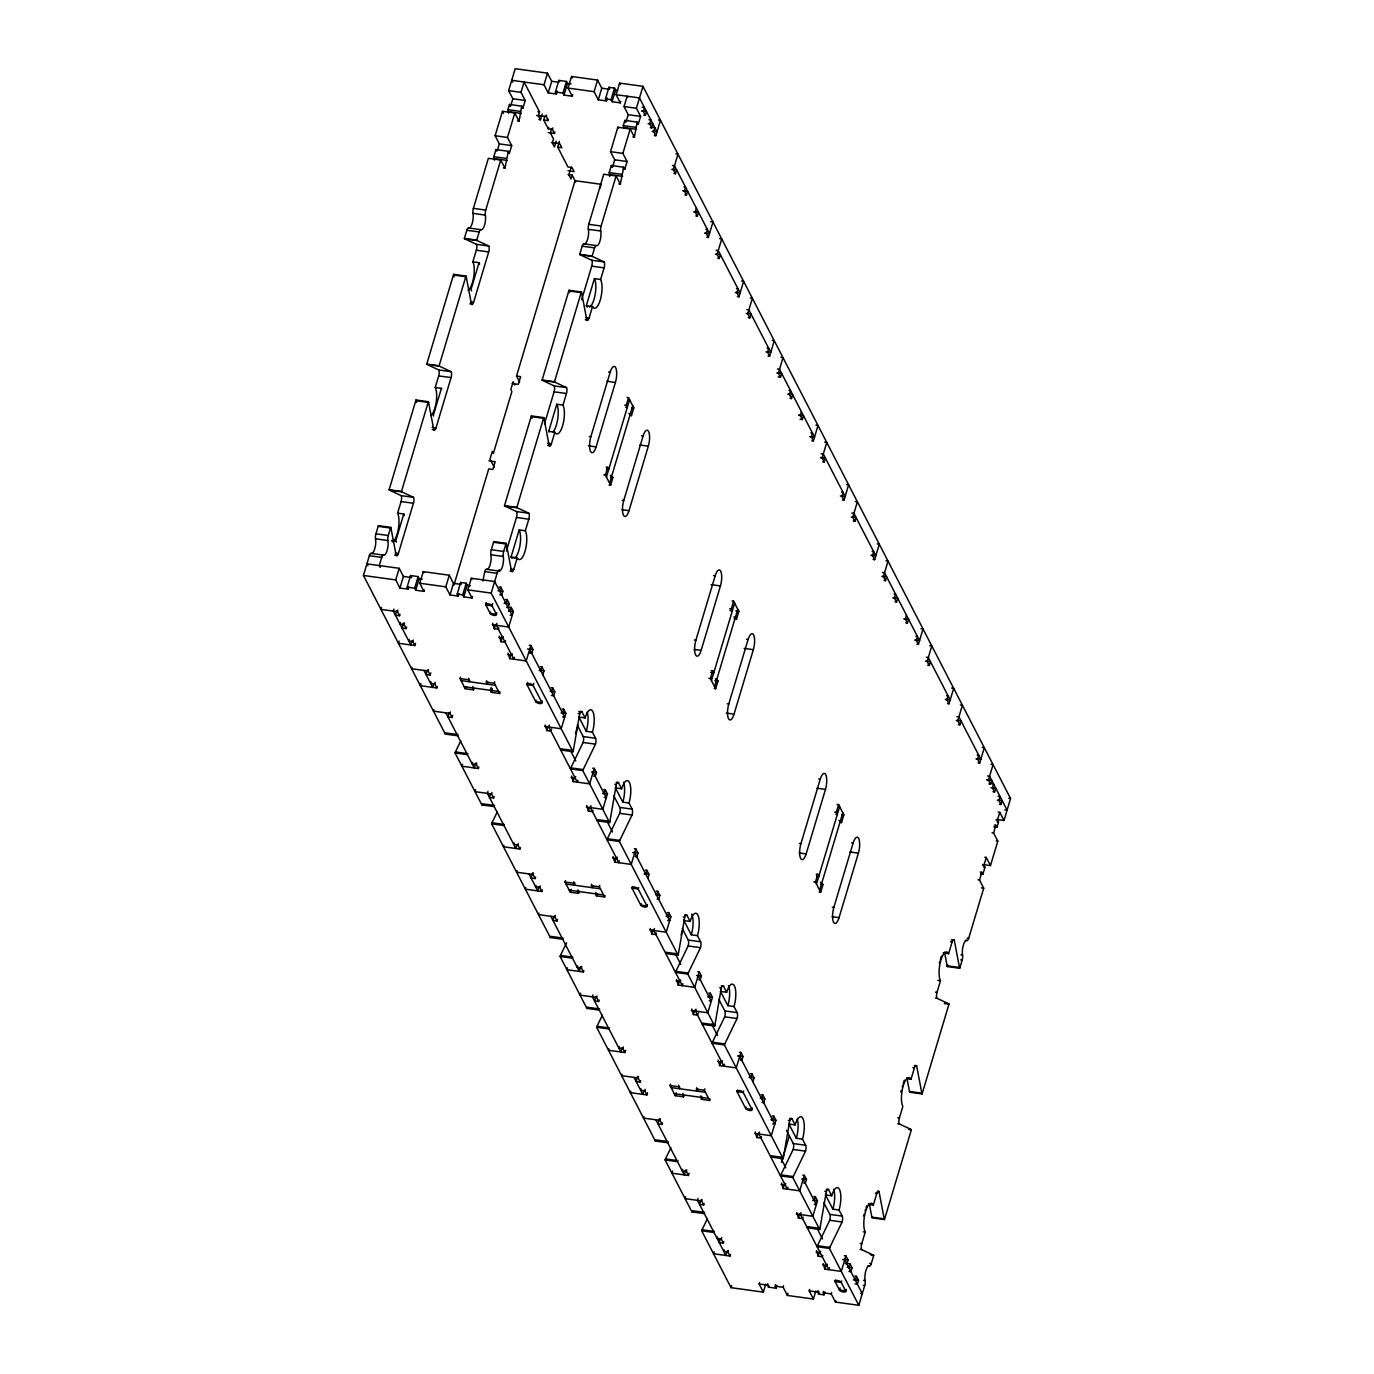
<?xml version="1.0" encoding="UTF-8"?>
<svg xmlns="http://www.w3.org/2000/svg" width="1374" height="1374" viewBox="0 0 1374 1374"><rect width="100%" height="100%" fill="white"/><g stroke="black" fill="none" stroke-linecap="round" stroke-linejoin="round"><path stroke-width="1.5" d="M573.353 750.513L560.987 748.813A4.414 1.46 -82.1 0 1 560.695 749.998L573.061 751.715A4.414 1.46 -82.1 0 0 573.353 750.513L579.725 713.656A4.414 1.46 -82.1 0 1 581.923 711.818L585.084 717.932A15.423 5.101 -82.1 0 1 592.812 711.509A15.423 5.101 -82.1 0 1 592.434 732.17L595.577 738.285A4.414 1.46 -82.1 0 1 595.474 744.176L583.194 769.577A4.414 1.46 -82.1 0 0 582.816 770.608L609.627 822.562L597.278 820.862A4.414 1.46 -82.1 0 0 597.553 819.66L609.919 821.36L616.291 784.502A4.414 1.46 -82.1 0 1 618.489 782.682L621.649 788.779A15.423 5.101 -82.1 0 1 629.378 782.356A15.423 5.101 -82.1 0 1 629 803.017L632.143 809.131A4.414 1.46 -82.1 0 1 632.04 815.022L619.76 840.424A4.414 1.46 -82.1 0 0 619.382 841.455L678.086 955.205L665.737 953.487A4.414 1.46 -82.1 0 0 666.012 952.302L678.378 954.003L684.75 917.145A4.414 1.46 -82.1 0 1 686.948 915.307L690.109 921.422A15.423 5.101 -82.1 0 1 697.837 914.998A15.423 5.101 -82.1 0 1 697.46 935.66L700.603 941.774A4.414 1.46 -82.1 0 1 700.5 947.665L688.219 973.067A4.414 1.46 -82.1 0 0 687.842 974.097L714.669 1026.052L702.303 1024.334A4.414 1.46 -82.1 0 0 702.578 1023.149L714.944 1024.849L721.316 987.992A4.414 1.46 -82.1 0 1 723.514 986.154L726.674 992.268A15.423 5.101 -82.1 0 1 734.403 985.845A15.423 5.101 -82.1 0 1 734.025 1006.507L737.168 1012.621A4.414 1.46 -82.1 0 1 737.065 1018.512L724.785 1043.914A4.414 1.46 -82.1 0 0 724.407 1044.944L783.128 1158.694L770.762 1156.977A4.414 1.46 -82.1 0 0 771.037 1155.792L783.403 1157.492L789.775 1120.634A4.414 1.46 -82.1 0 1 791.974 1118.797L795.134 1124.911A15.423 5.101 -82.1 0 1 802.863 1118.488A15.423 5.101 -82.1 0 1 802.485 1139.149L805.628 1145.246A4.414 1.46 -82.1 0 1 805.525 1151.154L793.245 1176.556A4.414 1.46 -82.1 0 0 792.867 1177.57L819.694 1229.541L807.328 1227.824A4.414 1.46 -82.1 0 0 807.62 1226.639L819.969 1228.339L826.341 1191.481A4.414 1.46 -82.1 0 1 828.556 1189.644L831.699 1195.758A15.423 5.101 -82.1 0 1 839.428 1189.334A15.423 5.101 -82.1 0 1 839.05 1209.996L842.21 1216.11A4.414 1.46 -82.1 0 1 842.09 1222.001L829.81 1247.403A4.414 1.46 -82.1 0 0 829.432 1248.434L858.802 1305.3L835.444 1302.071L831.236 1293.93L831.665 1292.487M445.313 734.077A4.414 1.46 -82.1 0 0 445.605 732.892L457.954 734.592A4.414 1.46 -82.1 0 1 457.679 735.777L445.313 734.077L363.44 575.466L369.366 555.697A4.414 1.46 -82.1 0 1 371.152 553.413A8.811 2.92 -82.1 0 0 374.741 548.827A8.811 2.92 -82.1 0 0 375.514 538.814A4.414 1.46 -82.1 0 1 375.909 533.816L378.365 525.658L390.714 527.358A4.414 1.46 -82.1 0 1 390.972 528.097L396.159 555.371L394.613 555.165M389.271 490.003A4.414 1.46 -82.1 0 1 389.117 489.745L415.996 399.989L428.362 401.706A4.414 1.46 -82.1 0 1 428.602 402.445L433.789 429.719L432.243 429.495M426.902 364.333A4.414 1.46 -82.1 0 1 426.747 364.076L453.626 274.336L465.992 276.037A4.414 1.46 -82.1 0 1 466.233 276.792L471.419 304.066L469.874 303.843M464.549 238.681A4.414 1.46 -82.1 0 1 464.378 238.423L466.817 230.265A4.414 1.46 -82.1 0 1 468.62 227.981A8.811 2.92 -82.1 0 0 472.192 223.395A8.811 2.92 -82.1 0 0 472.982 213.382A4.414 1.46 -82.1 0 1 473.377 208.384L488.371 158.319L500.737 160.019L504.928 168.16L503.382 167.954M497.302 150.659L499.329 143.892L495.121 135.751L502.455 111.311L514.803 113.011L519.011 121.152L517.466 120.946M510.956 105.042L512.846 98.756L508.638 90.615L515.198 68.7L547.487 73.148L551.695 81.289L548.209 92.9L556.453 94.033L557.329 91.131M494.451 160.174L493.833 156.688L495.962 149.594L508.328 151.295L509.376 153.338L507.83 153.115M508.535 113.166L507.916 109.68L509.479 104.458L521.845 106.176L522.893 108.203L521.347 107.996M390.714 527.358L388.275 535.517A4.414 1.46 -82.1 0 0 387.88 540.514A8.811 2.92 -82.1 0 1 387.107 550.527A8.811 2.92 -82.1 0 1 383.518 555.113A4.414 1.46 -82.1 0 0 381.732 557.397L379.276 565.556L380.237 567.428M401.637 491.703A4.414 1.46 -82.1 0 1 401.483 491.445L428.362 401.706M439.268 366.051A4.414 1.46 -82.1 0 1 439.113 365.793L465.992 276.037M476.898 240.381A4.414 1.46 -82.1 0 1 476.744 240.124L479.183 231.966A4.414 1.46 -82.1 0 1 480.969 229.681A8.811 2.92 -82.1 0 0 484.558 225.096A8.811 2.92 -82.1 0 0 485.348 215.1A4.414 1.46 -82.1 0 1 485.743 210.085L500.737 160.019M509.376 153.338L511.695 145.592L507.487 137.452L514.803 113.011M522.893 108.203L525.212 100.474L521.004 92.333L524.095 82.011L539.501 111.861L538.333 115.725L540.446 119.796L538.9 119.59M392.157 541.923A15.423 5.101 -82.1 0 0 398.22 529.643A15.423 5.101 -82.1 0 0 397.584 513.155L401.071 501.544A4.414 1.46 -82.1 0 0 401.174 495.636L389.46 490.157L401.826 491.875L413.54 497.354A4.414 1.46 -82.1 0 1 413.437 503.245L398.374 553.533A4.414 1.46 -82.1 0 1 396.159 555.371M430.904 415.635A15.423 5.101 -82.1 0 0 436.125 402.427A15.423 5.101 -82.1 0 0 435.232 387.485L438.701 375.892A4.414 1.46 -82.1 0 0 438.804 369.984L427.091 364.505L439.457 366.205L451.17 371.684A4.414 1.46 -82.1 0 1 451.067 377.592L436.005 427.881A4.414 1.46 -82.1 0 1 433.789 429.719M467.967 290.378A15.423 5.101 -82.1 0 0 473.618 277.565A15.423 5.101 -82.1 0 0 472.862 261.833L476.331 250.223A4.414 1.46 -82.1 0 0 476.434 244.332L464.721 238.853L477.087 240.553L488.801 246.032A4.414 1.46 -82.1 0 1 488.697 251.94L473.635 302.228A4.414 1.46 -82.1 0 1 471.419 304.066M504.928 168.16L508.328 151.295M519.011 121.152L521.845 106.176M396.399 542.146A15.423 5.101 -82.1 0 1 395.66 541.081L403.767 513.996L397.584 513.155M435.232 387.485L441.415 388.344L433.291 415.429A15.423 5.101 -82.1 0 0 433.652 416.013M472.862 261.833L479.045 262.692L470.921 289.759A15.423 5.101 -82.1 0 0 471.66 290.841M381.525 607.445L380.942 609.369L397.43 611.653L399.525 615.724L395.403 615.157L396.708 610.795M408.817 587.007L408.164 589.188L399.92 588.055L395.729 579.914L399.199 568.304L366.91 563.855L367.871 565.71M548.209 92.9L544.018 84.759L547.487 73.148M399.92 588.055L403.406 576.445L399.199 568.304M393.891 609.146L393.308 611.087L410.809 644.99L411.977 641.126M540.446 119.796L542.18 113.99M548.295 132.591L554.478 133.45L552.365 129.379L548.243 128.812L543.692 120.002L544.791 116.378M397.43 611.653L397.859 610.193M543.692 120.002L547.814 120.569L546.148 115.038M408.164 589.188L407.116 587.162L410.586 575.551L418.143 576.599L419.19 578.626L415.721 590.236L423.965 591.37L424.394 589.927M556.453 94.033L555.405 92.006L558.875 80.396L566.432 81.444L567.479 83.471L564.01 95.081L572.254 96.214L572.683 94.772M399.525 615.724L399.971 614.264M547.814 120.569L548.26 119.109M400.401 622.508L399.954 623.968L404.076 624.535L406.189 628.605L402.067 628.038L403.578 622.954M548.243 128.812L548.69 127.37M551.661 128.538L550.356 132.883L553.499 138.98L552.348 142.862L554.443 146.932L556.178 141.127M415.721 590.236L414.673 588.192L418.143 576.599M564.01 95.081L562.962 93.054L566.432 81.444M399.095 641.108L398.443 643.29L414.931 645.557L415.583 643.393M404.076 624.535L404.523 623.092M552.365 129.379L552.812 127.937M406.189 628.605L406.618 627.162M423.965 591.37L419.757 583.229L423.244 571.636L449.281 575.225L453.472 583.366L450.002 594.959L458.246 596.11L458.899 593.929M554.478 133.45L554.907 132.007M572.254 96.214L568.046 88.073L571.532 76.48L597.57 80.07L601.76 88.211L598.291 99.821L606.535 100.955L607.411 98.052M409.143 639.477L408.713 640.919L412.835 641.486L414.931 645.557M567.977 170.754L574.16 171.613L572.065 167.542L567.943 166.975L557.707 147.121L559.441 141.333M412.835 641.486L413.265 640.044M412.011 667.266L411.582 668.726L428.07 670.993L430.165 675.063L426.043 674.497L427.348 670.151M571.206 167.164L568.888 174.91L570.983 178.981L572.151 175.099L568.029 174.532M450.002 594.959L445.794 586.835L449.281 575.225M598.291 99.821L594.1 91.68L597.57 80.07M420.976 683.496L420.324 685.678L436.812 687.962L437.258 686.502M428.07 670.993L428.499 669.55M453.987 584.895L488.732 468.895L492.837 469.461L495.155 461.733L488.972 460.874M519.681 382.161L516.521 376.064L575.036 180.698L601.125 184.305L599.974 188.169M430.165 675.063L430.818 672.899M431.024 681.865L430.594 683.325L434.716 683.891L436.812 687.962M458.246 596.11L457.198 594.066L460.668 582.456L466.233 583.229L467.28 585.272L463.794 596.866L472.038 598.016L472.484 596.556M606.535 100.955L605.487 98.911L608.957 87.318L614.522 88.073L615.569 90.117L612.1 101.71L620.327 102.861L620.773 101.401M433.858 683.513L432.69 687.395L423.948 670.426M434.716 683.891L435.146 682.431M463.794 596.866L462.746 594.839L466.233 583.229M612.1 101.71L611.035 99.684L614.522 88.073M472.038 598.016L467.847 589.875L471.316 578.265L494.674 581.494L512.176 615.397L510.115 615.123M620.327 102.861L616.136 94.72L619.605 83.11L642.963 86.339L1010.56 798.534L1003.999 820.467L997.043 819.505M433.892 709.671L433.463 711.114L449.951 713.398L452.046 717.468L447.924 716.885L449.229 712.539M510.012 571.086L511.557 571.309L506.371 544.035A4.414 1.46 -82.1 0 0 506.113 543.28L493.747 541.579L491.308 549.737A4.414 1.46 -82.1 0 0 490.913 554.735A8.811 2.92 -82.1 0 1 490.123 564.748A8.811 2.92 -82.1 0 1 486.551 569.334A4.414 1.46 -82.1 0 0 484.747 571.618L482.927 580.962M504.67 505.924A4.414 1.46 -82.1 0 1 504.498 505.666L531.377 415.927L543.743 417.627A4.414 1.46 -82.1 0 1 544.001 418.366L549.188 445.64L547.642 445.434M542.301 380.272A4.414 1.46 -82.1 0 1 542.129 380.014L569.008 290.257L581.374 291.975A4.414 1.46 -82.1 0 1 581.631 292.714L586.818 319.987L585.272 319.781M579.931 254.602A4.414 1.46 -82.1 0 1 579.759 254.362L582.215 246.186A4.414 1.46 -82.1 0 1 584.002 243.902A8.811 2.92 -82.1 0 0 587.591 239.316A8.811 2.92 -82.1 0 0 588.381 229.321A4.414 1.46 -82.1 0 1 588.759 224.305L603.753 174.24L616.119 175.958L620.327 184.099L618.781 183.876M612.546 167.078L614.71 159.813L610.52 151.672L617.836 127.232L630.202 128.95L634.393 137.091L632.864 136.868M626.201 121.462L628.227 114.695L624.036 106.554L627.128 96.232L627.729 97.417M609.695 176.576L609.232 172.609L611.344 165.515L623.71 167.233L624.758 169.26L623.212 169.054M624.071 128.606L623.298 125.601L624.861 120.397L637.227 122.097L638.275 124.124L636.729 123.918M473.927 688.426L473.498 689.868L465.254 688.735L459.998 678.55L460.445 677.107M449.951 713.398L450.38 711.938M452.046 717.468L452.699 715.287M496.821 612.838L496.392 614.281A3.298 1.322 16.7 0 1 494.09 615.38A3.298 1.322 16.7 0 1 490.209 613.422L485.709 604.697L486.362 602.533M486.482 602.774L485.829 604.955L492.012 605.814L492.665 603.633M573.061 751.715L491.188 593.087L497.113 573.336A4.414 1.46 -82.1 0 1 498.899 571.052A8.811 2.92 -82.1 0 0 502.489 566.466A8.811 2.92 -82.1 0 0 503.279 556.453A4.414 1.46 -82.1 0 1 503.674 551.438L506.113 543.28M517.036 507.624A4.414 1.46 -82.1 0 1 516.864 507.384L543.743 417.627M554.667 381.972A4.414 1.46 -82.1 0 1 554.495 381.714L581.374 291.975M592.297 256.32A4.414 1.46 -82.1 0 1 592.125 256.062L594.581 247.904A4.414 1.46 -82.1 0 1 596.368 245.62A8.811 2.92 -82.1 0 0 599.957 241.034A8.811 2.92 -82.1 0 0 600.73 231.021A4.414 1.46 -82.1 0 1 601.125 226.023L616.119 175.958M624.758 169.26L627.076 161.531L622.886 153.39L630.202 128.95M638.275 124.124L640.593 116.395L636.402 108.254L642.963 86.339M506.388 551.077L516.452 517.466A4.414 1.46 -82.1 0 0 516.572 511.575L504.859 506.096L517.208 507.796L528.938 513.275A4.414 1.46 -82.1 0 1 528.818 519.183L525.349 530.776A15.423 5.101 -82.1 0 1 524.971 551.438A15.423 5.101 -82.1 0 1 517.242 557.861L513.756 569.471A4.414 1.46 -82.1 0 1 511.557 571.309M544.533 423.724L554.083 391.813A4.414 1.46 -82.1 0 0 554.203 385.905L542.49 380.426L554.856 382.144L566.569 387.623A4.414 1.46 -82.1 0 1 566.449 393.514L562.979 405.124A15.423 5.101 -82.1 0 1 562.601 425.785A15.423 5.101 -82.1 0 1 554.873 432.209L551.386 443.802A4.414 1.46 -82.1 0 1 549.188 445.64M581.666 299.755L591.73 266.161A4.414 1.46 -82.1 0 0 591.833 260.253L580.12 254.774L592.486 256.474L604.199 261.953A4.414 1.46 -82.1 0 1 604.079 267.861L600.61 279.472A15.423 5.101 -82.1 0 1 600.232 300.133A15.423 5.101 -82.1 0 1 592.503 306.539L589.034 318.15A4.414 1.46 -82.1 0 1 586.818 319.987M465.254 688.735L465.906 686.553M469.736 680.285L469.29 681.727L468.689 678.241M620.327 184.099L623.71 167.233M634.393 137.091L637.227 122.097M490.638 611.98L490.209 613.422L496.392 614.281L491.892 605.556A2.49 0.996 16.7 0 0 490.999 604.766L489.608 604.182A3.933 1.58 16.7 0 0 486.568 603.821L485.846 604.062A2.49 0.996 16.7 0 0 485.709 604.697M499.569 590.992L500.737 587.11L499.191 586.904M643.788 115.158L645.333 115.382L643.221 111.311L644.389 107.43L642.07 107.12M512.227 558.445A15.423 5.101 -82.1 0 1 511.059 557.002L519.166 529.935L525.349 530.776M549.033 431.934A15.423 5.101 -82.1 0 1 548.69 431.35L556.796 404.265L562.979 405.124M587.488 307.123A15.423 5.101 -82.1 0 1 586.32 305.698L594.427 278.613L600.61 279.472M472.879 686.382L473.498 689.868M498.865 627.918L498.436 629.378L494.314 628.794L492.648 623.281M500.737 587.11L502.832 591.181L501.665 595.045L499.741 594.787M645.333 115.382L646.484 111.5L642.242 110.916M494.314 628.794L495.619 624.449M496.924 623.367L496.34 625.307L513.842 659.211L514.426 657.287M505.666 599.459L507.212 599.665L506.044 603.529L504.121 603.272M650.263 127.713L651.808 127.919L649.713 123.849L650.864 119.985L648.94 119.71M505.529 640.799L505.082 642.259L500.96 641.692L499.294 636.162M507.212 599.665L509.307 603.736L508.157 607.6L506.611 607.394M651.808 127.919L652.959 124.055L649.095 123.523M487.804 682.019L487.152 684.2L486.533 680.714M462.488 764.288L461.904 766.228L478.392 768.495L478.822 767.053M500.96 641.692L502.489 636.609M509.685 607.256L511.231 607.463L510.08 611.327L508.535 611.121M654.282 135.511L655.827 135.717L653.732 131.646L654.883 127.782L653.337 127.576M503.416 636.746L502.987 638.189L498.865 637.622M511.231 607.463L513.326 611.533L508.706 627.008L492.218 624.741M655.827 135.717L660.465 120.242L658.404 119.967M491.171 687.395L490.312 690.298L491.36 692.341L499.604 693.475L500.033 692.015M491.36 692.341L492.442 688.7M499.604 693.475L494.348 683.29L494.777 681.847M472.604 762.415L472.175 763.858L476.297 764.425L478.392 768.495M529.299 645.23L530.845 645.454L526.208 660.928L509.72 658.644L508.054 653.131M475.713 763.102L474.27 767.929L445.829 712.831M476.297 764.425L476.726 762.982M509.72 658.644L510.802 655.02M512.176 653.698L511.746 655.14L507.624 654.574M475.61 789.724L475.026 791.664L491.514 793.932L493.627 798.002L489.505 797.435L490.587 793.811M590.854 436.726L610.159 372.251A11.026 3.641 -82.1 0 1 615.689 367.665A11.026 3.641 -82.1 0 1 615.415 382.436L596.11 446.893A11.026 3.641 -82.1 0 1 590.58 451.479A11.026 3.641 -82.1 0 1 590.854 436.726L589.309 436.52M673.895 173.502L675.441 173.708L673.329 169.637L677.966 154.163L675.905 153.888M487.976 791.441L487.392 793.365L515.834 848.479L517.002 844.615M530.845 645.454L532.94 649.524L531.79 653.389L529.471 653.062M675.441 173.708L676.592 169.844L672.728 169.311M491.514 793.932L491.961 792.489M527.616 682.483L526.963 684.647L535.723 701.616A3.298 1.322 16.7 0 0 539.604 703.557A3.298 1.322 16.7 0 0 541.906 702.457L542.335 701.015M493.627 798.002L494.056 796.559M533.799 683.325L533.146 685.506L541.906 702.457L535.723 701.616L536.152 700.156M540.326 666.596L541.871 666.819L540.703 670.684L539.158 670.478M684.922 194.868L686.468 195.074L684.372 191.003L685.523 187.139L683.977 186.916M542.816 674.754L543.967 670.89L541.871 666.819M686.468 195.074L687.618 191.209L683.496 190.643M609.094 485.022L610.64 485.228L605.384 475.061L607.703 467.315L606.157 467.108M625.737 407.254L627.283 407.46L626.235 405.416L628.553 397.687L627.008 397.481M606.432 477.087L629.601 399.714M609.575 483.201L632.761 405.828M610.64 485.228L612.941 477.499L610.348 475.249M629.945 415.377L631.49 415.601L633.809 407.855L628.553 397.687M503.914 845.319L503.485 846.779L519.956 849.046L520.403 847.603M551.558 691.706L552.726 687.842L551.18 687.635M695.776 215.89L697.322 216.096L695.21 212.025L696.378 208.161M552.726 687.842L554.821 691.912L553.653 695.776L551.352 695.467M697.322 216.096L698.473 212.231L694.609 211.699M551.609 728.941L550.957 731.123L546.835 730.539L545.169 725.025M546.835 730.539L548.14 726.193M514.168 842.966L513.739 844.409L517.861 844.976L519.956 849.046M549.428 725.111L548.844 727.052L577.303 782.149L577.87 780.226M517.861 844.976L518.29 843.533M623.762 500.479L643.084 436.022A11.026 3.641 -82.1 0 1 648.597 431.436A11.026 3.641 -82.1 0 1 648.322 446.189L629.017 510.664A11.026 3.641 -82.1 0 1 623.504 515.25A11.026 3.641 -82.1 0 1 623.762 500.479L622.216 500.273M562.206 709.001L563.752 709.207L562.584 713.072L561.039 712.866M706.803 237.255L708.349 237.462L706.253 233.391L707.404 229.527L705.858 229.321M517.036 870.755L516.607 872.215L533.095 874.482L535.19 878.553L531.068 877.986L532.597 872.902M563.752 709.207L565.848 713.278L561.21 728.752L544.722 726.468M708.349 237.462L712.986 221.987L710.667 221.678M525.795 887.724L525.366 889.167L541.837 891.451L542.283 889.991M717.657 258.278L719.203 258.501L717.091 254.43L721.728 238.956L719.65 238.664M533.095 874.482L533.524 873.04M575.466 733.441L577.904 725.3M719.203 258.501L720.354 254.619L716.489 254.087M535.19 878.553L535.62 877.11M536.049 885.354L535.62 886.797L539.742 887.381L541.837 891.451M592.744 768.169L594.289 768.392L589.652 783.867L573.181 781.583L571.515 776.07M538.883 887.003L537.715 890.867L528.973 873.916M539.742 887.381L540.171 885.921M573.181 781.583L574.487 777.237M575.637 776.636L575.191 778.079L571.069 777.512M538.917 913.16L538.488 914.603L554.976 916.887L557.071 920.958L552.949 920.374L554.254 916.029M737.426 296.612L738.972 296.818L736.876 292.748L738.044 288.883L736.498 288.66M592.967 810.213L592.52 811.656L588.398 811.089L586.732 805.576M594.289 768.392L596.402 772.463L595.234 776.327L593.688 776.121M738.972 296.818L743.609 281.344L741.548 281.052M579.175 891.176L578.523 893.358L570.279 892.224L565.04 882.039L565.47 880.597M554.976 916.887L555.405 915.428M588.398 811.089L589.498 807.465M591.009 805.662L590.425 807.586L618.867 862.7L619.451 860.777M557.071 920.958L557.501 919.498M570.279 892.224L571.155 889.321M574.985 883.035L574.332 885.217L573.714 881.73M748.28 317.634L749.826 317.841L747.731 313.77L752.368 298.295L750.307 298.021M603.77 789.535L605.316 789.758L604.165 793.622L602.619 793.416M577.904 889.871L578.523 893.358M749.826 317.841L750.994 313.976L747.13 313.444M605.316 789.758L607.428 793.828L602.791 809.303L586.303 807.019M592.829 885.509L592.177 887.69L591.576 884.203M567.514 967.777L566.93 969.718L583.418 971.985L583.847 970.542M595.766 892.344L596.385 895.831L604.629 896.964L605.058 895.505M596.385 895.831L597.037 893.65M604.629 896.964L599.373 886.78L599.803 885.337M577.63 965.905L577.2 967.348L581.322 967.914L583.418 971.985M634.324 848.72L635.87 848.943L631.233 864.418L614.745 862.133L613.079 856.62M580.738 966.592L579.296 971.418L550.854 916.303M581.322 967.914L581.752 966.472M614.745 862.133L616.05 857.788M768.066 355.952L769.612 356.175L767.516 352.105L768.667 348.223L767.121 348.017M617.201 857.187L616.771 858.63L612.649 858.063M769.612 356.175L774.249 340.7L772.154 340.409M580.635 993.213L580.068 995.154L596.539 997.421L598.652 1001.491L594.53 1000.925L595.835 996.579M695.879 640.215L715.201 575.74A11.026 3.641 -82.1 0 1 720.715 571.155A11.026 3.641 -82.1 0 1 720.44 585.925L701.135 650.383A11.026 3.641 -82.1 0 1 695.622 654.969A11.026 3.641 -82.1 0 1 695.879 640.215L694.334 640.009M778.148 376.871L780.466 377.197L778.371 373.127L782.991 357.652L780.93 357.36M593.001 994.931L592.417 996.854L620.876 1051.969L622.027 1048.104M635.87 848.943L637.965 853.014L636.815 856.878L635.269 856.655M780.466 377.197L781.617 373.333L778.526 372.904M596.539 997.421L596.986 995.978M632.435 886.694L632.006 888.136L640.748 905.088A3.298 1.322 16.7 0 0 644.629 907.046A3.298 1.322 16.7 0 0 646.931 905.947L647.36 904.504M598.652 1001.491L599.081 1000.049M638.618 887.535L638.171 888.995L646.931 905.947L640.748 905.088L641.177 903.645M645.351 870.086L646.896 870.309L645.728 874.173L644.183 873.95M789.947 398.34L791.493 398.563L789.397 394.493L790.548 390.628L789.002 390.405M647.841 878.244L648.992 874.379L646.896 870.309M791.493 398.563L792.643 394.699L788.521 394.132M714.119 688.511L715.665 688.717L710.41 678.55L712.728 670.804L711.182 670.598M729.989 610.623L732.308 610.949L731.26 608.905L733.579 601.177L732.033 600.953M711.457 680.577L734.626 603.203M714.617 686.674L737.786 609.317M715.665 688.717L717.984 680.972L715.39 678.739M734.197 618.764L736.516 619.09L738.834 611.344L733.579 601.177M608.94 1048.809L608.51 1050.268L624.998 1052.536L625.651 1050.354M656.583 895.195L657.751 891.331L656.205 891.125M800.029 419.276L802.347 419.585L800.252 415.515L801.403 411.65M657.751 891.331L659.846 895.401L658.696 899.266L657.15 899.06M802.347 419.585L803.498 415.721L798.861 415.085M656.411 933.152L655.982 934.595L651.86 934.028L650.194 928.515M651.86 934.028L653.165 929.683M654.453 928.601L653.887 930.524L682.328 985.639L682.895 983.715M619.21 1046.456L618.764 1047.898L622.886 1048.465L624.998 1052.536M622.886 1048.465L623.332 1047.022M728.787 703.969L748.109 639.494A11.026 3.641 -82.1 0 1 753.622 634.925A11.026 3.641 -82.1 0 1 753.347 649.679L734.042 714.154A11.026 3.641 -82.1 0 1 728.529 718.739A11.026 3.641 -82.1 0 1 728.787 703.969L727.241 703.763M667.232 912.491L668.777 912.697L667.609 916.561L666.064 916.355M811.828 440.745L813.374 440.951L811.278 436.88L812.429 433.016L810.883 432.81M622.061 1074.245L621.632 1075.705L638.12 1077.972L640.215 1082.042L636.093 1081.475L637.622 1076.392M668.777 912.697L670.873 916.767L666.235 932.242L649.765 929.958M813.374 440.951L818.011 425.476L815.95 425.201M630.821 1091.214L630.391 1092.656L646.879 1094.923L647.532 1092.759M822.683 461.767L824.228 461.99L822.133 457.92L826.753 442.445L824.675 442.153M638.12 1077.972L638.549 1076.529M681.109 934.887L682.328 930.816M824.228 461.99L825.379 458.109L820.742 457.473M640.215 1082.042L640.662 1080.599M641.091 1088.843L640.645 1090.286L644.767 1090.87L646.879 1094.923M697.769 971.658L699.314 971.882L694.694 987.356L678.206 985.072L676.54 979.559M643.908 1090.492L642.757 1094.357L633.998 1077.405M644.767 1090.87L645.213 1089.41M678.206 985.072L679.718 980.006M680.662 980.126L680.216 981.568L676.094 981.002M643.942 1116.633L643.513 1118.092L660.001 1120.36L662.096 1124.43L657.974 1123.863L659.503 1118.797M842.468 500.084L844.014 500.308L841.901 496.237L843.069 492.373L841.523 492.15M699.314 971.882L701.427 975.952L700.259 979.817L698.713 979.593M844.014 500.308L848.634 484.833L846.573 484.541M698.198 1012.981L697.545 1015.146L693.423 1014.579L691.757 1009.066M683.994 1095.387L683.548 1096.847L675.304 1095.713L670.065 1085.529L670.495 1084.086M660.001 1120.36L660.43 1118.917M693.423 1014.579L694.729 1010.234M696.034 1009.151L695.45 1011.075L723.892 1066.19L724.476 1064.249M662.096 1124.43L662.543 1122.987M675.304 1095.713L676.18 1092.811M679.787 1087.263L679.357 1088.706L678.739 1085.22M708.812 993.024L710.341 993.247L709.19 997.112L707.644 996.906M853.306 521.124L854.851 521.33L852.756 517.259L857.393 501.785L855.332 501.51M682.947 1093.361L683.548 1096.847M710.341 993.247L712.453 997.318L707.816 1012.793L691.328 1010.508M854.851 521.33L856.019 517.466L852.928 517.036M697.855 1088.998L697.219 1091.179L696.601 1087.693M672.607 1171.026L671.955 1173.207L688.443 1175.474L689.095 1173.31M700.792 1095.817L701.41 1099.303L709.654 1100.454L710.083 1098.994M701.41 1099.303L702.062 1097.139M709.654 1100.454L704.398 1090.269L704.845 1088.826M682.655 1169.394L682.225 1170.837L686.347 1171.404L688.443 1175.474M739.349 1052.209L740.895 1052.432L736.258 1067.89L719.77 1065.623L718.104 1060.11M685.781 1170.081L684.321 1174.907L655.879 1119.793M686.347 1171.404L686.777 1169.961M719.77 1065.623L721.075 1061.278M873.091 559.441L874.637 559.665L872.542 555.594L873.692 551.713L872.147 551.506M722.226 1060.676L721.797 1062.119L717.675 1061.552M874.637 559.665L879.274 544.19L877.196 543.898M685.66 1196.702L685.094 1198.643L701.582 1200.91L703.677 1204.981L699.555 1204.414L700.86 1200.069M800.922 843.705L820.226 779.23A11.026 3.641 -82.1 0 1 825.74 774.644A11.026 3.641 -82.1 0 1 825.482 789.397L806.16 853.872A11.026 3.641 -82.1 0 1 800.647 858.458A11.026 3.641 -82.1 0 1 800.922 843.705L799.376 843.481M883.946 580.463L885.491 580.687L883.396 576.616L888.033 561.142L885.972 560.85M698.026 1198.42L697.46 1200.344L725.901 1255.458L727.344 1250.615M740.895 1052.432L742.99 1056.486L741.84 1060.367L740.294 1060.144M885.491 580.687L886.659 576.822L882.795 576.29M701.582 1200.91L702.011 1199.468M737.46 1090.183L737.031 1091.626L745.773 1108.578A3.298 1.322 16.7 0 0 749.654 1110.535A3.298 1.322 16.7 0 0 751.956 1109.436L752.402 1107.994M703.677 1204.981L704.106 1203.538M743.643 1091.025L743.214 1092.485L751.956 1109.436L745.773 1108.578L746.219 1107.135M750.376 1073.575L751.922 1073.798L750.771 1077.663L749.225 1077.439M894.972 601.829L896.518 602.052L894.422 597.982L895.573 594.118L894.027 593.894M752.866 1081.733L754.017 1077.869L751.922 1073.798M896.518 602.052L897.686 598.188L893.564 597.604M819.144 891.984L820.69 892.207L815.435 882.022L817.753 874.293L816.208 874.087M835.787 814.215L837.333 814.438L836.285 812.395L838.604 804.666L837.058 804.443M816.482 884.066L839.651 806.693M819.643 890.163L842.812 812.807M820.69 892.207L823.009 884.461L820.415 882.211M839.995 822.356L841.541 822.579L843.859 814.834L838.604 804.666M717.572 1237.047L717.142 1238.506L721.264 1239.073L723.359 1243.144L719.237 1242.577L720.337 1238.936M714.119 1251.817L713.535 1253.758L730.023 1256.025L730.453 1254.582M761.625 1098.685L762.776 1094.82L761.23 1094.597M905.827 622.869L907.372 623.075L905.277 619.004L906.428 615.14M721.264 1239.073L721.693 1237.613M761.436 1136.641L761.007 1138.084L756.885 1137.517L755.219 1132.004M762.776 1094.82L764.871 1098.891L763.721 1102.755L762.175 1102.549M907.372 623.075L908.54 619.21L904.676 618.678M723.359 1243.144L723.806 1241.684M756.885 1137.517L758.19 1133.172M724.235 1249.945L723.789 1251.388L727.911 1251.954L730.023 1256.025M759.478 1132.09L758.912 1134.014L787.354 1189.128L787.937 1187.205M727.911 1251.954L728.357 1250.512M833.829 907.458L853.134 842.983A11.026 3.641 -82.1 0 1 858.647 838.398A11.026 3.641 -82.1 0 1 858.389 853.168L839.067 917.643A11.026 3.641 -82.1 0 1 833.554 922.229A11.026 3.641 -82.1 0 1 833.829 907.458L832.283 907.252M772.257 1115.963L773.802 1116.186L772.652 1120.05L771.106 1119.844M916.853 644.234L918.399 644.44L916.303 640.37L917.454 636.506L915.908 636.299M773.802 1116.186L775.898 1120.257L771.278 1135.731L754.79 1133.447M918.399 644.44L923.036 628.966L920.975 628.691M765.713 1284.14L763.326 1292.127L731.037 1287.661L731.689 1285.497M927.708 665.256L929.253 665.463L927.158 661.392L931.795 645.935L929.7 645.643M929.253 665.463L930.404 661.598L926.557 661.066M781.462 1162.267L789.26 1136.264M802.811 1175.148L804.357 1175.371L799.72 1190.846L783.232 1188.562L781.566 1183.048M783.232 1188.562L784.743 1183.478M785.688 1183.615L785.258 1185.058L781.136 1184.491M763.326 1292.127L759.118 1283.986L759.547 1282.526M776.842 1285.291L775.966 1288.194L768.409 1287.146L767.791 1283.677M768.409 1287.146L768.839 1285.703M947.493 703.574L949.039 703.797L946.926 699.727L948.094 695.862L946.549 695.639M804.357 1175.371L806.452 1179.442L805.284 1183.306L803.738 1183.083M803.017 1217.192L802.588 1218.635L798.466 1218.068L796.8 1212.555M949.039 703.797L953.676 688.322L951.615 688.031M775.966 1288.194L775.348 1284.707M798.466 1218.068L799.771 1213.723M801.059 1212.641L800.475 1214.564L828.917 1269.679L829.501 1267.738M815.795 1291.062L813.408 1299.031L787.354 1295.442L783.163 1287.301L783.592 1285.858M958.348 724.613L959.894 724.819L957.781 720.749L962.418 705.274L960.357 704.999M813.837 1196.514L815.383 1196.737L814.215 1200.601L812.669 1200.378M787.354 1295.442L788.006 1293.26M959.894 724.819L961.044 720.955L957.18 720.423M815.383 1196.737L817.478 1200.807L812.841 1216.282L796.353 1213.998M822.7 1255.338L822.27 1256.798L818.148 1256.214L816.482 1250.701M818.148 1256.214L819.23 1252.59M820.604 1251.267L820.175 1252.727L816.053 1252.161M813.408 1299.031L809.2 1290.89L809.63 1289.447M844.375 1255.699L845.92 1255.905L841.283 1271.379L824.812 1269.112L823.146 1263.582M824.915 1291.938L824.039 1294.84L818.492 1294.068L817.874 1290.581M824.812 1269.112L826.1 1264.75M978.116 762.931L979.662 763.137L977.567 759.066L978.717 755.202L977.172 754.996M827.251 1264.166L826.822 1265.609L822.7 1265.042M818.492 1294.068L819.144 1291.886M979.662 763.137L984.299 747.662L982.221 747.387M824.039 1294.84L823.438 1291.354M835.478 1280.104L835.048 1281.547L839.566 1290.272A2.49 0.996 16.7 0 0 840.441 1291.062L841.523 1291.56A3.933 1.58 16.7 0 0 844.632 1292.024L845.594 1291.783A2.49 0.996 16.7 0 0 845.749 1291.131L846.178 1289.688M988.971 783.953L990.517 784.176L988.421 780.106L993.059 764.631L990.998 764.339M835.444 1302.071L835.873 1300.628M841.661 1280.946L841.231 1282.406L845.731 1291.131M845.92 1255.905L848.016 1259.975L846.865 1263.857L845.319 1263.633M990.517 784.176L991.684 780.295L987.047 779.659M839.566 1290.272L840.081 1287.85M863.611 1216.007L864.109 1214.307M865.122 1210.923L865.637 1209.223M866.135 1207.54L866.651 1205.84M900.743 1092.038L901.241 1090.338M902.254 1086.954L902.77 1085.271M903.268 1083.571L904.281 1080.187M939.387 962.985L939.885 961.302M940.4 959.602L941.413 956.218M848.411 1263.496L849.956 1263.719L848.788 1267.584L847.243 1267.36M849.956 1263.719L852.052 1267.79L850.884 1271.654L848.96 1271.379M993.007 791.75L994.553 791.974L995.703 788.109L990.894 787.68M846.041 1289.43L845.611 1290.873L839.428 1290.031M870.274 1254.651L873.366 1255.08L861.653 1249.601A4.414 1.46 -82.1 0 1 861.756 1243.693L865.225 1232.083A15.423 5.101 -82.1 0 1 865.603 1211.421A15.423 5.101 -82.1 0 1 873.332 1205.015L876.818 1193.405A4.414 1.46 -82.1 0 1 879.017 1191.567L884.203 1218.841A4.414 1.46 -82.1 0 0 884.461 1219.58L872.095 1217.879A4.414 1.46 -82.1 0 1 871.855 1217.141L869.261 1203.504M908.678 1129.102L910.996 1129.411L899.283 1123.932A4.414 1.46 -82.1 0 1 899.386 1118.041L902.855 1106.431A15.423 5.101 -82.1 0 1 903.233 1085.769A15.423 5.101 -82.1 0 1 910.979 1079.346L914.449 1067.753A4.414 1.46 -82.1 0 1 916.647 1065.915L921.851 1093.189A4.414 1.46 -82.1 0 0 922.091 1093.927L909.725 1092.227A4.414 1.46 -82.1 0 1 909.485 1091.471L906.892 1077.834M944.762 1003.226L948.627 1003.759L936.913 998.28A4.414 1.46 -82.1 0 1 937.016 992.371L940.486 980.778A15.423 5.101 -82.1 0 1 940.881 960.117A15.423 5.101 -82.1 0 1 948.61 953.693L952.079 942.083A4.414 1.46 -82.1 0 1 954.295 940.245L959.481 967.519A4.414 1.46 -82.1 0 0 959.722 968.275L947.373 966.557A4.414 1.46 -82.1 0 1 947.115 965.819L944.522 952.182M947.373 966.557L947.837 965.012M854.886 1276.051L856.431 1276.257L855.263 1280.121L853.34 1279.864M999.482 804.305L1001.028 804.511L998.915 800.458L1000.083 796.577L998.142 796.319M856.431 1276.257L858.527 1280.328L857.359 1284.192L855.057 1283.883M1001.028 804.511L1002.178 800.647L998.314 800.115M959.722 968.275L962.178 960.117A4.414 1.46 -82.1 0 0 962.556 955.102A8.811 2.92 -82.1 0 1 963.346 945.106A8.811 2.92 -82.1 0 1 966.935 940.52A4.414 1.46 -82.1 0 0 968.722 938.219L983.715 888.154L979.525 880.013L981.843 872.284L980.297 872.078M980.572 874.001L982.891 874.311L985.003 867.234L983.956 865.191L986.274 857.462L984.729 857.239M982.754 864.521L990.482 865.586L997.799 841.146L993.591 833.005L995.91 825.276L994.364 825.07M993.866 826.89L996.957 827.303L998.52 822.099L997.472 820.055L999.791 812.326L998.245 812.103M858.802 1305.3L864.71 1285.532A4.414 1.46 -82.1 0 0 865.105 1280.534A8.811 2.92 -82.1 0 1 865.895 1270.521A8.811 2.92 -82.1 0 1 869.467 1265.952A4.414 1.46 -82.1 0 0 871.271 1263.651L873.709 1255.493A4.414 1.46 -82.1 0 0 873.538 1255.235M884.461 1219.58L911.34 1129.84A4.414 1.46 -82.1 0 0 911.185 1129.583M922.091 1093.927L948.97 1004.171A4.414 1.46 -82.1 0 0 948.816 1003.93M481.879 804.924A4.414 1.46 -82.1 0 0 482.171 803.738L494.537 805.439A4.414 1.46 -82.1 0 1 494.245 806.624L481.879 804.924L455.069 752.969A4.414 1.46 -82.1 0 1 455.429 751.939L460.805 740.826M550.339 937.566A4.414 1.46 -82.1 0 0 550.631 936.364L562.997 938.081A4.414 1.46 -82.1 0 1 562.705 939.266L550.339 937.566L491.634 823.816A4.414 1.46 -82.1 0 1 492.012 822.786L497.371 811.691M582.816 770.608L570.45 768.89A4.414 1.46 -82.1 0 1 570.828 767.877L583.108 742.475A4.414 1.46 -82.1 0 0 583.211 736.567L577.235 724.991M619.382 841.455L607.016 839.737A4.414 1.46 -82.1 0 1 607.394 838.724L619.674 813.322A4.414 1.46 -82.1 0 0 619.777 807.414L613.817 795.855M586.904 1008.413A4.414 1.46 -82.1 0 0 587.196 1007.228L599.562 1008.928A4.414 1.46 -82.1 0 1 599.27 1010.113L586.904 1008.413L560.094 956.459A4.414 1.46 -82.1 0 1 560.472 955.428L566.603 942.736M655.364 1141.055A4.414 1.46 -82.1 0 0 655.656 1139.853L668.022 1141.571A4.414 1.46 -82.1 0 1 667.73 1142.756L655.364 1141.055L596.659 1027.305A4.414 1.46 -82.1 0 1 597.037 1026.275L602.413 1015.163M687.842 974.097L675.476 972.38A4.414 1.46 -82.1 0 1 675.853 971.366L688.134 945.965A4.414 1.46 -82.1 0 0 688.237 940.056L682.277 928.481M724.407 1044.944L712.041 1043.227A4.414 1.46 -82.1 0 1 712.419 1042.213L724.699 1016.812A4.414 1.46 -82.1 0 0 724.819 1010.903L718.842 999.327M691.929 1211.902A4.414 1.46 -82.1 0 0 692.221 1210.717L704.587 1212.418A4.414 1.46 -82.1 0 1 704.295 1213.603L691.929 1211.902L665.119 1159.948A4.414 1.46 -82.1 0 1 665.497 1158.917L670.873 1147.805M731.037 1287.661L701.685 1230.795A4.414 1.46 -82.1 0 1 702.062 1229.764L707.438 1218.652M792.867 1177.57L780.501 1175.869A4.414 1.46 -82.1 0 1 780.879 1174.856L793.159 1149.454A4.414 1.46 -82.1 0 0 793.279 1143.546L786.443 1130.321M829.432 1248.434L817.083 1246.716A4.414 1.46 -82.1 0 1 817.444 1245.703L829.724 1220.301A4.414 1.46 -82.1 0 0 829.844 1214.393L823.868 1202.817M551.695 81.289L558.394 82.217M567.479 83.471L571.086 83.969M601.76 88.211L609.489 89.276M615.569 90.117L617.63 90.392M544.018 84.759L511.729 80.31L512.691 82.165M568.046 88.073L594.1 91.68M616.136 94.72L639.494 97.932L656.995 131.852L652.873 131.286M555.405 92.006L562.962 93.054M605.487 98.911L611.035 99.684M508.638 90.615L521.004 92.333M624.036 106.554L636.402 108.254M641.675 111.088L643.221 111.311M512.846 98.756L525.212 100.474M628.227 114.695L640.593 116.395M648.167 123.643L649.713 123.849M537.955 111.638L539.501 111.861M507.916 109.68L520.282 111.38M623.298 125.601L635.664 127.318M537.474 115.364L545.718 116.498M508.964 111.706L521.33 113.424M536.787 115.519L538.333 115.725M624.363 127.645L636.712 129.345M652.186 131.44L653.732 131.646M551.489 142.484L559.716 143.635L561.829 147.705L557.707 147.121M495.121 135.751L507.487 137.452M610.52 151.672L622.886 153.39M672.436 165.481L674.497 165.773L709.499 233.597L705.377 233.03M499.329 143.892L511.695 145.592M614.71 159.813L627.076 161.531M671.783 169.431L673.329 169.637M493.833 156.688L506.199 158.388M609.232 172.609L621.598 174.326M494.88 158.714L507.246 160.432M610.279 174.653L622.645 176.353M682.826 190.797L684.372 191.003M693.664 211.819L695.21 212.025M704.707 233.185L706.253 233.391M473.377 208.384L485.743 210.085M588.759 224.305L601.125 226.023M472.982 213.382L485.348 215.1M588.381 229.321L600.73 231.021M716.163 250.274L718.259 250.549L740.139 292.954L736.017 292.387M715.545 254.207L717.091 254.43M468.62 227.981L480.969 229.681M584.002 243.902L596.368 245.602M466.817 230.265L479.183 231.966M582.215 246.186L594.581 247.904M464.378 238.423L476.744 240.124M579.759 254.362L592.125 256.062M476.434 244.332L488.801 246.032M591.833 260.253L604.199 261.953M476.331 250.223L488.697 251.94M591.73 266.161L604.079 267.861M735.33 292.542L736.876 292.748M746.821 309.614L748.882 309.906L770.762 352.294L767.654 351.864M746.185 313.564L747.731 313.77M453.626 274.336A4.414 1.46 -82.1 0 1 453.867 275.075L466.233 276.792M581.631 292.714L569.265 291.013L569.592 292.714M586.32 305.698L592.503 306.539M470.543 301.799L473.635 302.228M585.942 317.72L589.034 318.15M765.971 351.881L767.516 352.105M777.461 368.971L779.522 369.262L814.524 437.087L811.433 436.657M776.825 372.921L778.371 373.127M787.852 394.286L789.397 394.493M608.613 372.045L610.159 372.251M606.913 381.251L615.415 382.436M516.521 376.064L520.643 376.631L518.324 384.359L512.159 383.501M426.747 364.076L439.113 365.793M542.129 380.014L554.495 381.714M798.706 415.309L800.252 415.515M438.804 369.984L451.17 371.684M554.203 385.905L566.569 387.623M438.701 375.892L451.067 377.592M554.083 391.813L566.449 393.514M624.689 405.21L626.235 405.416M631.49 407.546L633.809 407.855M809.733 436.674L811.278 436.88M628.897 413.351L631.49 415.601M821.205 453.763L823.284 454.038L845.165 496.443L842.073 496.014M415.996 399.989A4.414 1.46 -82.1 0 1 416.236 400.744L428.602 402.445M531.377 415.927A4.414 1.46 -82.1 0 1 531.635 416.666L544.001 418.366M820.587 457.697L822.133 457.92M641.538 435.798L643.084 436.022M548.69 431.35L554.873 432.209M639.82 445.021L648.322 446.189M588.381 445.829L596.11 446.893M432.14 427.348L436.005 427.881M547.522 443.27L551.386 443.802M840.356 496.014L841.901 496.237M606.432 469.032L608.751 469.358L607.703 467.315M603.839 474.837L605.384 475.061M610.64 477.173L612.941 477.499M851.863 513.103L853.924 513.395L875.805 555.783L871.631 555.216M851.21 517.053L852.756 517.259M622.061 509.702L629.017 510.664M870.996 555.371L872.542 555.594M389.117 489.745L401.483 491.445M504.498 505.666L516.864 507.384M401.174 495.636L413.54 497.354M516.572 511.575L528.938 513.275M401.071 501.544L413.437 503.245M516.452 517.466L528.818 519.183M882.486 572.46L884.547 572.752L919.567 640.576L915.445 640.009M881.85 576.393L883.396 576.616M390.972 528.097L378.606 526.397A4.414 1.46 -82.1 0 0 378.365 525.658M506.371 544.035L494.005 542.318A4.414 1.46 -82.1 0 0 493.747 541.579M892.877 597.759L894.422 597.982M713.656 575.534L715.201 575.74M375.909 533.816L388.275 535.517M491.308 549.737L503.674 551.438M391.538 540.514L395.66 541.081M511.059 557.002L517.242 557.861M711.165 584.637L720.44 585.925M375.514 538.814L387.88 540.514M490.913 554.735L503.279 556.453M903.731 618.798L905.277 619.004M395.283 553.121L398.374 553.533M510.664 569.042L513.756 569.471M371.152 553.396L383.518 555.113M486.551 569.334L498.899 571.034M369.366 555.697L381.732 557.397M484.747 571.618L497.113 573.336M729.714 608.699L731.26 608.905M735.743 610.915L738.834 611.344M914.758 640.164L916.303 640.37M733.922 616.84L736.516 619.09M403.406 576.445L411.65 577.578M419.19 578.626L422.282 579.055M453.472 583.366L461.2 584.431M467.28 585.272L470.372 585.685M498.023 590.768L502.832 591.181M363.44 575.466L395.729 579.914M419.757 583.229L445.794 586.835M467.847 589.875L491.188 593.087M926.231 657.236L928.309 657.528L950.19 699.933L946.068 699.349M407.116 587.162L414.673 588.192M457.198 594.066L462.746 594.839M504.67 603.1L509.307 603.736M925.612 661.186L927.158 661.392M746.563 639.288L748.109 639.494M508.706 610.898L513.326 611.533M744.09 648.391L753.347 649.679M694.179 649.421L701.135 650.383M945.381 699.503L946.926 699.727M710.684 672.418L713.776 672.848L712.728 670.804M529.849 649.095L532.94 649.524M527.616 649.026L529.677 649.318L564.697 717.142L562.636 716.867M708.864 678.327L710.41 678.55M714.892 680.559L717.984 680.972M956.888 716.593L958.949 716.885L980.83 759.272L976.656 758.706M956.235 720.543L957.781 720.749M540.875 670.46L543.967 670.89M726.314 713.089L734.042 714.154M459.998 678.55L468.242 679.701M486.104 682.157L494.348 683.29M550.184 691.277L554.821 691.912M461.08 680.594L495.43 685.334M464.24 686.708L498.573 691.448M976.021 758.86L977.567 759.066M578.832 711.406L581.923 711.818M578.179 713.449L579.725 713.656M562.756 712.848L565.848 713.278M585.084 717.932L578.901 717.073L586.251 731.312L592.434 732.17M987.511 775.949L989.572 776.224L1007.09 810.145L1004.772 809.836M986.876 779.882L988.421 780.106M992.062 783.815L993.608 784.039L992.44 787.903L994.553 791.974M583.211 736.567L595.577 738.285M1008.825 798.294L1010.56 798.534M583.108 742.475L595.474 744.176M997.369 800.235L998.915 800.458M818.681 779.024L820.226 779.23M816.98 788.229L825.482 789.397M995.927 819.849L997.472 820.055M996.974 821.875L998.52 822.099M455.429 751.939L467.795 753.656A4.414 1.46 -82.1 0 0 467.418 754.669L455.069 752.969M570.828 767.877L583.194 769.577M592.538 771.93L596.402 772.463M591.593 772.051L593.139 772.257L606.26 797.693L604.199 797.401M992.045 832.799L993.591 833.005M834.739 812.189L836.285 812.395M616.17 782.356L618.489 782.682M841.541 814.524L843.859 814.834M614.745 784.296L616.291 784.502M615.844 786.735A15.423 5.101 -82.1 0 0 615.466 787.92L621.649 788.779M996.253 840.94L997.799 841.146M838.947 820.33L841.541 822.579M603.564 793.296L607.428 793.828M615.466 787.92L622.817 802.176L629 803.017M619.777 807.414L632.143 809.131M851.588 842.777L853.134 842.983M619.674 813.322L632.04 815.022M982.41 864.985L983.956 865.191M983.458 867.011L985.003 867.234M849.888 851.983L858.389 853.168M799.204 852.911L806.16 853.872M977.979 879.807L979.525 880.013M981.397 887.844L983.715 888.154M492.012 822.786L504.361 824.503A4.414 1.46 -82.1 0 0 504 825.516L491.634 823.816M607.394 838.724L619.76 840.424M816.482 876.011L818.801 876.32L817.753 874.293M634.101 852.481L637.965 853.014M632.641 852.515L634.702 852.807L669.722 920.632L667.661 920.357M813.889 881.816L815.435 882.022M820.69 884.152L823.009 884.461M645.127 873.847L648.992 874.379M832.112 916.681L839.067 917.643M565.04 882.039L573.267 883.19M591.129 885.646L599.373 886.78M655.982 894.869L659.846 895.401M967.176 938.013L968.722 938.219M566.105 884.083L600.455 888.823M965.39 940.297L966.935 940.52M951.203 939.833L954.295 940.245M950.533 941.877L952.079 942.083M569.265 890.197L603.615 894.938M684.63 914.998L686.948 915.307M961.027 954.896L962.556 955.102M683.204 916.939L684.75 917.145M943.199 952.938L948.61 953.693M667.008 916.235L670.873 916.767M684.304 919.378A15.423 5.101 -82.1 0 0 683.926 920.563L690.109 921.422M960.632 959.894L962.178 960.117M947.115 965.819L959.481 967.519M683.926 920.563L691.277 934.801L697.46 935.66M688.237 940.056L700.603 941.774M688.134 945.965L700.5 947.665M937.789 980.401L940.486 980.778M935.471 992.165L937.016 992.371M935.368 998.074L936.913 998.28M944.333 1003.535L945.879 1003.759M947.425 1003.965L948.97 1004.171M560.472 955.428L572.821 957.146A4.414 1.46 -82.1 0 0 572.46 958.159L560.094 956.459M675.853 971.366L688.219 973.067M697.563 975.42L701.427 975.952M696.618 975.54L698.164 975.746L711.285 1001.182L709.224 1000.89M721.195 985.845L723.514 986.154M719.77 987.786L721.316 987.992M720.869 990.225A15.423 5.101 -82.1 0 0 720.491 991.41L726.674 992.268M708.589 996.785L712.453 997.318M720.491 991.41L727.842 1005.665L734.025 1006.507M724.819 1010.903L737.168 1012.621M724.699 1016.812L737.065 1018.512M914.345 1065.589L916.647 1065.915M912.903 1067.529L914.449 1067.753M597.037 1026.275L609.403 1027.992A4.414 1.46 -82.1 0 0 609.026 1029.006L596.659 1027.305M712.419 1042.213L724.785 1043.914M906.857 1078.779L910.979 1079.346M738.353 1055.85L742.99 1056.486M737.683 1056.005L739.744 1056.297L774.747 1124.121L772.686 1123.829M909.485 1091.471L921.851 1093.189M749.38 1077.216L754.017 1077.869M670.065 1085.529L678.309 1086.662M696.154 1089.135L704.398 1090.269M760.234 1098.255L764.871 1098.891M897.84 1117.818L899.386 1118.041M671.147 1087.573L705.48 1092.313M897.737 1123.726L899.283 1123.932M674.291 1093.67L708.641 1098.41M909.021 1129.514L911.34 1129.84M789.655 1118.488L791.974 1118.797M788.229 1120.428L789.775 1120.634M771.261 1119.621L775.898 1120.257M789.329 1122.867A15.423 5.101 -82.1 0 0 788.951 1124.052L795.134 1124.911M788.951 1124.052L796.302 1138.29L802.485 1139.149M793.279 1143.546L805.628 1145.246M793.159 1149.454L805.525 1151.154M665.497 1158.917L677.863 1160.635A4.414 1.46 -82.1 0 0 677.485 1161.648L665.119 1159.948M780.879 1174.856L793.245 1176.556M803.361 1179.012L806.452 1179.442M801.643 1179.012L803.189 1179.236L816.311 1204.672L814.267 1204.38M877.471 1191.361L879.017 1191.567M875.272 1193.182L876.818 1193.405M826.238 1189.334L828.556 1189.644M824.795 1191.275L826.341 1191.481M825.894 1193.714A15.423 5.101 -82.1 0 0 825.516 1194.899L831.699 1195.758M868.316 1204.311L873.332 1205.015M814.387 1200.378L817.478 1200.807M825.516 1194.899L832.867 1209.137L839.05 1209.996M871.855 1217.141L884.203 1218.841M829.844 1214.393L842.21 1216.11M829.724 1220.301L842.09 1222.001M863.301 1231.825L865.225 1232.083M860.21 1243.47L861.756 1243.693M860.107 1249.378L861.653 1249.601M702.062 1229.764L714.428 1231.482A4.414 1.46 -82.1 0 0 714.051 1232.495L701.685 1230.795M817.444 1245.703L829.81 1247.403M872.164 1255.286L873.709 1255.493M844.151 1259.443L848.016 1259.975M842.709 1259.494L844.77 1259.786L862.271 1293.69L860.519 1293.449M869.725 1263.445L871.271 1263.651M867.921 1265.729L869.467 1265.952M848.187 1267.24L852.052 1267.79M863.559 1280.328L865.105 1280.534M855.435 1279.898L858.527 1280.328M863.164 1285.325L864.71 1285.532M759.118 1283.986L767.362 1285.119M774.919 1286.167L783.163 1287.301M809.2 1290.89L817.444 1292.024M822.992 1292.797L831.236 1293.93M999.791 812.326L1003.999 820.467M619.605 83.11L620.395 84.638M995.91 825.276L996.957 827.303M608.957 87.318L609.609 88.589M624.861 120.397L625.857 122.303M617.836 127.232L618.42 128.383M986.274 857.462L990.482 865.586M571.532 76.48L572.323 78.009M981.843 872.284L982.891 874.311M611.344 165.515L612.134 167.044M558.875 80.396L559.596 81.805M572.151 175.099L575.723 182.021M509.479 104.458L510.458 106.365M502.455 111.311L503.434 113.218M495.962 149.594L496.684 150.985M514.838 385.012L513.155 381.766L510.836 389.495L511.901 391.538L493.352 453.42L492.304 451.393L489.986 459.122L494.193 467.263M570.914 751.458L575.758 760.852M606.673 820.725L612.495 831.991M675.939 954.93L680.783 964.325M711.698 1024.214L717.52 1035.481M780.964 1158.419L785.825 1167.814M818.148 1230.469L822.545 1238.987M471.316 578.265L471.917 579.416M460.668 582.456L461.132 583.349M423.244 571.636L423.827 572.769M410.586 575.551L411.513 577.338M531.635 416.666L531.961 418.366M453.867 275.075L454.193 276.792M416.236 400.744L416.562 402.445M479.045 262.692A15.423 5.101 -82.1 0 1 479.646 264.203M441.415 388.344A15.423 5.101 -82.1 0 1 441.724 389.048M403.767 513.996A15.423 5.101 -82.1 0 1 404.368 515.525M783.403 1157.492A4.414 1.46 -82.1 0 1 783.128 1158.694M819.969 1228.339A4.414 1.46 -82.1 0 1 819.694 1229.541M833.571 1189.18A15.423 5.101 -82.1 0 1 832.867 1209.137M797.281 1119.157A15.423 5.101 -82.1 0 1 796.302 1138.29M678.378 954.003A4.414 1.46 -82.1 0 1 678.086 955.205M714.944 1024.849A4.414 1.46 -82.1 0 1 714.669 1026.052M728.529 985.69A15.423 5.101 -82.1 0 1 727.842 1005.665M691.654 914.139A15.423 5.101 -82.1 0 1 691.277 934.801M569.008 290.257A4.414 1.46 -82.1 0 1 569.265 291.013M499.397 569.901A4.414 1.46 -82.1 0 1 499.191 569.592M519.166 529.935A15.423 5.101 -82.1 0 1 519.939 545.65A15.423 5.101 -82.1 0 1 514.271 558.479M556.796 404.265A15.423 5.101 -82.1 0 1 557.81 418.417A15.423 5.101 -82.1 0 1 553.035 431.883M594.427 278.613A15.423 5.101 -82.1 0 1 595.2 294.345A15.423 5.101 -82.1 0 1 589.549 307.158M609.919 821.36A4.414 1.46 -82.1 0 1 609.627 822.562M623.504 782.201A15.423 5.101 -82.1 0 1 622.817 802.176M587.23 712.179A15.423 5.101 -82.1 0 1 586.251 731.312M533.146 685.506L526.963 684.647A3.298 1.322 16.7 0 1 529.265 683.548A3.298 1.322 16.7 0 1 533.146 685.506M638.171 888.995L632.006 888.136A3.298 1.322 16.7 0 1 634.307 887.037A3.298 1.322 16.7 0 1 638.171 888.995M743.214 1092.485L737.031 1091.626A3.298 1.322 16.7 0 1 739.332 1090.527A3.298 1.322 16.7 0 1 743.214 1092.485M841.231 1282.406L835.048 1281.547A3.298 1.322 16.7 0 1 837.35 1280.448A3.298 1.322 16.7 0 1 841.231 1282.406"/></g></svg>
